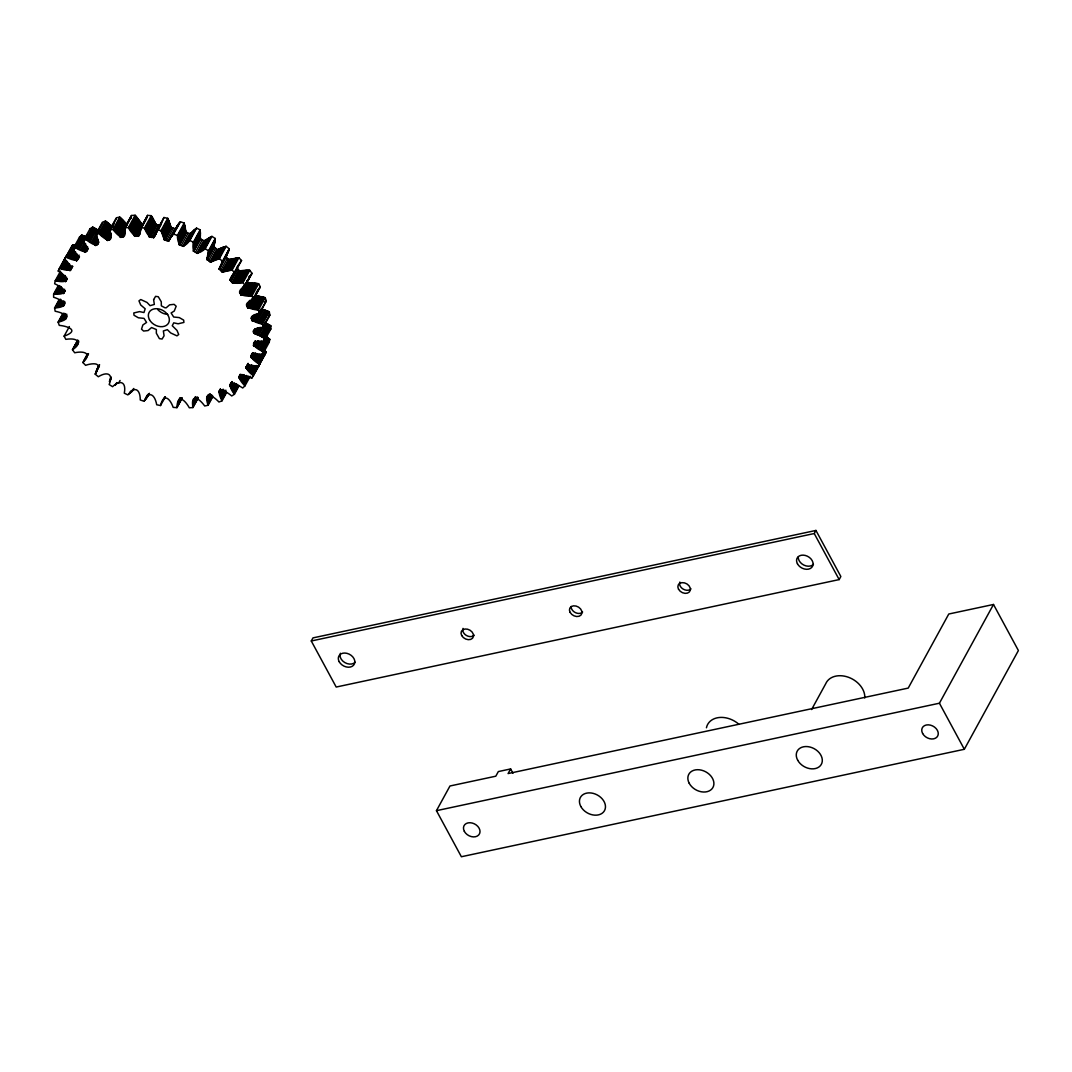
<?xml version="1.0" encoding="UTF-8"?>
<svg xmlns="http://www.w3.org/2000/svg" width="1072" height="1072" viewBox="0 0 1072 1072"><rect width="100%" height="100%" fill="white"/><g stroke="black" fill="none" stroke-linecap="round" stroke-linejoin="round"><path stroke-width="1.5" d="M99.428 364.802L95.261 374.222L98.329 376.741C107.173 371.207 113.739 373.672 109.156 384.526L112.547 386.67C120.6 379.166 126.469 382.329 124.285 393.183L127.903 394.911C134.804 385.505 140.311 389.484 140.258 399.977L144.023 401.263C149.075 389.833 154.958 394.898 156.7 404.747L160.505 405.538C163.601 392.794 169.872 398.101 173.182 407.373L176.947 407.655C177.295 393.759 184.558 399.293 189.315 407.789L192.947 407.561C190.508 393.089 198.843 397.873 204.698 405.98L208.102 405.256L212.604 397.029M58.129 285.835L53.627 294.063L53.613 297.225C64.427 300.696 69.921 307.048 54.578 307.972L55.168 311.228C65.566 313.238 72.936 318.853 58.102 322.123L59.282 325.379C66.665 325.995 80.641 330.256 64.119 336.152L65.834 339.342C79.288 337.265 82.062 343.777 72.454 349.74L74.692 352.768C84.206 350.691 92.54 353.304 82.919 362.537L85.613 365.338C89.244 363.89 101.518 361.519 97.177 368.915M208.102 405.256C203.224 391.039 211.693 394.389 218.956 402.013L222.038 400.794C214.882 387.327 223.07 388.774 231.726 395.957L234.433 394.282C225.281 382.047 232.57 381.243 242.714 387.984L244.952 385.88C234.527 375.307 239.9 372.332 251.625 378.269L253.367 375.803C242.232 367.093 245.032 362.282 258.258 367.066L259.437 364.306C248.114 357.458 248.007 351.415 262.439 354.658L263.042 351.643C251.88 346.578 248.878 340.025 264.074 341.325L264.074 338.162L270.841 325.821L265.441 322.913L258.674 335.255C247.324 331.838 256.074 327.536 263.109 327.416L269.876 315.074L269.286 311.818L261.166 308.857M264.074 341.325L270.827 328.983L270.841 325.821M263.109 327.416L262.519 324.159C252.134 322.149 244.764 316.535 259.585 313.265L258.419 310.009C248.396 309.339 239.94 304.783 253.582 299.235L251.853 296.046C242.071 296.676 233.535 293.353 245.233 285.648L243.009 282.619C233.495 284.696 225.16 282.083 234.768 272.851L232.088 270.05L222.36 272.06L219.117 269.085L228.175 252.121L229.194 248.811L227.666 247.552L226.112 246.305L219.358 258.66L210.661 262.064L206.842 259.317L213.931 245.836L215.298 238.52L211.894 236.376L205.141 248.717C197.087 256.221 191.231 253.059 193.402 242.205L200.169 229.864L196.538 228.122C189.637 237.542 184.143 233.562 184.196 223.07L180.431 221.783L178.957 223.365L168.532 241.133L164.405 239.94L161.001 230.641L157.182 229.85C154.261 242.714 147.882 237.18 144.506 228.028L140.74 227.733C140.499 241.749 132.955 236.188 128.372 227.599L124.754 227.827C127.032 242.218 118.885 237.542 112.989 229.408L109.585 230.132C114.463 244.336 105.967 241.012 98.731 233.374L95.649 234.594C102.966 248.114 94.564 246.707 85.961 239.431L83.254 241.106C92.272 253.273 85.13 253.903 74.986 247.404L72.735 249.508C83.16 260.081 77.787 263.055 66.062 257.119L64.333 259.585C75.455 268.295 72.655 273.105 59.442 268.322L58.25 271.082C69.586 277.929 69.693 283.973 55.248 280.73L54.645 283.745C65.848 288.824 68.715 295.202 53.627 294.063M211.894 236.376C203.841 243.88 197.985 240.718 200.169 229.864M206.842 259.317L208.531 250.861L215.298 238.52M131.173 218.34L131.307 216.946L125.29 227.921M236.631 267.558L239.391 270.841L249.763 270.278L252 273.306L245.233 285.648M135.206 236.309L141.96 223.954L135.139 215.258L131.508 215.485L120.077 236.805M264.797 335.804L269.809 339.301L269.193 342.303L262.439 354.658M160.827 224.812L163.949 217.509L167.755 218.299L171.064 227.478L175.406 228.765M228.175 252.121L219.117 268.951L222.44 261.166L219.358 258.66M213.676 246.439L217.415 249.722L226.112 246.305M146.623 218.058L147.507 215.378L151.273 215.673L156.123 224.638L160.385 225.401M264.194 350.048L266.204 351.964L265.628 353.345L253.367 375.803M227.277 254.118C222.936 261.528 235.197 259.156 238.842 257.709L241.535 260.509L237.408 266.526M59.442 268.322L71.945 245.997L72.829 244.778L75.522 245.461L68.755 257.816M58.25 271.082L66.196 255.98L67.08 256.074M66.062 257.119L72.829 244.778M60.327 268.415L64.829 260.188M67.134 256.168L71.636 247.927M66.96 257.334L73.713 244.992M61.251 268.536L65.754 260.308M55.248 280.73L60.514 271.136M67.884 257.575L74.651 245.233M62.122 268.657L66.625 260.429M72.735 249.508L79.489 237.153L81.74 235.063L85.961 236.791L79.207 249.133M56.106 280.717L60.622 272.489M62.967 268.791L66.719 261.93M73.914 248.865L77.666 242.017M74.986 247.404L81.74 235.063M57.017 280.703L61.519 272.476M63.771 268.938L67.523 262.077M69.6 258.057L74.852 248.449M57.861 280.717L61.627 273.856M75.857 247.739L82.611 235.398M70.39 258.298L74.156 251.438M58.692 280.73L62.444 273.883M76.769 248.088L83.522 235.746M65.245 269.233L68.246 263.752M59.469 280.77L62.484 275.29M71.851 258.794L75.603 251.933M77.613 248.436L84.38 236.095M66.558 269.554L69.559 264.06M78.43 248.784L85.197 236.443M60.93 280.877L63.931 275.383M73.137 259.263L76.139 253.783M54.431 293.916L58.933 285.688M83.254 241.106L90.021 228.765L92.715 227.09L99.2 230.895M67.697 269.863L69.948 265.749M55.288 293.782L59.791 285.554M62.23 281.011L65.245 275.531M83.562 241.87L87.314 235.009M68.675 270.171L70.926 266.057M74.263 259.732L77.264 254.238M56.092 293.674L59.844 286.814M85.961 239.431L92.715 227.09M63.382 281.186L65.633 277.072M80.614 249.789L84.366 242.942M56.883 293.581L60.635 286.733M69.492 270.439L71.744 266.325M75.201 260.148L77.465 256.034M69.76 270.506L72.012 266.392M69.975 270.546L72.226 266.432M86.792 239.86L93.559 227.519M57.633 293.514L61.385 286.653M64.36 281.36L66.625 277.246M70.162 270.559L72.561 266.419M70.471 270.425L72.722 266.312M75.991 260.523L78.993 255.029M76.246 260.617L78.497 256.503M81.847 250.433L85.599 243.572M76.474 260.684L78.725 256.57M65.191 281.521L66.692 278.774M76.661 260.724L78.913 256.61M87.663 240.329L94.43 227.974M59.04 293.42L62.042 287.939M65.459 281.561L66.96 278.814M76.809 260.724L79.341 256.422M65.673 281.561L67.348 278.8M77.988 259.491L79.489 256.744M82.906 251.009L85.907 245.528M88.48 240.771L95.234 228.43M60.3 293.38L62.551 289.266M83.79 251.545L86.055 247.431M89.244 241.213L96.011 228.872M61.412 293.393L63.663 289.279M89.968 241.642L96.735 229.301M84.527 252L87.542 246.52M62.377 293.433L64.642 289.319M84.782 252.134L87.033 248.021M54.578 307.972L59.081 299.745M84.996 252.228L87.435 248.181M85.331 252.322L87.582 248.208M55.315 307.718L59.831 299.477M85.653 252.175L87.904 248.061M63.194 293.5L64.695 290.753M91.294 242.473L98.048 230.132M63.449 293.487L64.95 290.753M95.649 234.594L102.403 222.252L105.498 221.033L113.016 227.063M56.106 307.463L60.608 299.222M63.663 293.473L65.164 290.726M86.778 251.304L88.279 248.557M96.574 233.991L102.577 223.016M56.856 307.235L60.608 300.374M96.011 236.162L98.262 232.048M57.58 307.034L61.345 300.173M92.433 243.237L98.45 232.276M58.277 306.86L61.292 301.366M98.731 233.374L105.498 221.033M93.411 243.947L97.177 237.086M59.59 306.565L62.605 301.071M99.508 233.897L106.275 221.556M94.229 244.577L97.244 239.083M60.782 306.351L63.784 300.87M100.326 234.46L107.079 222.118M94.899 245.113L97.9 239.619M95.127 245.274L98.128 239.78M61.854 306.203L64.106 302.09M95.341 245.394L98.343 239.9M101.063 234.996L107.83 222.654M95.676 245.515L97.927 241.401M62.779 306.123L65.03 302.009M95.89 245.501L98.276 241.321M101.773 235.532L108.54 223.177M63.556 306.069L65.057 303.322M97.338 244.751L98.838 242.017M102.443 236.041L109.197 223.686M103.636 237.006L110.389 224.651M58.102 322.123L62.618 313.895M58.759 321.747L63.261 313.52M104.667 237.89L111.421 225.549M59.456 321.386L63.958 313.145M109.585 230.132L116.352 217.79L119.756 217.067L127.005 224.664L120.252 237.006M60.126 321.051L63.878 314.19M110.376 229.502L116.379 218.541M105.538 238.694L112.305 226.353M60.782 320.742L64.534 313.882M112.681 226.179L114.181 223.432M61.412 320.461L65.164 313.6M106.262 239.404L110.014 232.544M62.605 319.979L65.606 314.498M106.852 240.007L110.604 233.147M107.053 240.182L110.805 233.321M63.69 319.603L66.692 314.109M107.24 240.329L110.992 233.468M112.989 229.408L119.756 217.067M107.414 240.436L111.166 233.575M107.562 240.49L111.314 233.642M64.668 319.309L66.92 315.195M107.937 240.463L110.939 234.969M113.686 230.011L120.453 217.67M65.526 319.081L67.027 316.347M109.411 240.007L110.912 237.26M114.409 230.654L121.176 218.313M115.079 231.257L121.833 218.916M115.709 231.86L122.463 219.519M116.299 232.436L123.052 220.095M117.344 233.522L124.097 221.167M118.228 234.5L124.995 222.159M118.979 235.384L125.732 223.043M64.119 336.152L69.372 326.558M119.582 236.162L126.349 223.807M124.754 227.827L131.508 215.485M120.412 237.167L124.915 228.939M120.573 237.287L125.076 229.06M120.707 237.368L125.223 229.14M120.948 237.421L124.7 230.56M121.096 237.394L124.861 230.534M122.704 237.167L124.955 233.053M128.372 227.599L135.139 215.258M128.975 228.269L135.742 215.928M129.605 228.979L136.358 216.638M130.168 229.649L136.921 217.308M130.704 230.306L137.457 217.964M131.199 230.936L137.953 218.594M132.07 232.101L138.824 219.76M132.794 233.16L139.561 220.819M133.397 234.111L140.151 221.757M133.879 234.915L140.633 222.574M134.255 235.612L141.008 223.257M134.402 235.827L141.156 223.472M134.536 236.001L141.29 223.646M72.454 349.74L77.707 340.146M134.67 236.135L141.437 223.793M72.883 349.191L77.867 340.387M134.804 236.229L141.558 223.887M73.821 348.092L77.573 341.231M135.032 236.309L141.799 223.954M74.276 347.596L78.028 340.735M75.589 346.323L78.591 340.829M140.499 228.39L147.507 215.378M76.393 345.626L78.645 341.512M140.258 229.086L147.011 216.745M77.144 345.05L78.645 342.316M139.869 230.4L146.81 217.415M136.894 236.309L146.475 218.675M139.467 232.182L140.968 229.435M138.583 236.336L140.097 233.589M144.506 228.028L151.273 215.673M145.001 228.738L151.768 216.397M145.511 229.502L152.264 217.16M145.966 230.212L152.72 217.871M146.395 230.909L153.149 218.567M146.784 231.565L153.537 219.224M147.454 232.798L154.207 220.457M148.003 233.91L154.757 221.569M148.445 234.889L155.199 222.534M148.78 235.719L155.534 223.378M149.035 236.43L155.802 224.075M149.142 236.644L155.909 224.303M149.263 236.832L156.016 224.49M149.49 237.086L156.123 224.638M149.718 237.193L156.472 224.852M149.879 237.22L156.633 224.865M83.562 361.251L87.663 353.787M82.919 362.537L87.73 353.68M85.881 357.767L88.145 353.653M151.621 237.448L158.375 225.107M86.484 357.083L87.984 354.336M87.033 356.507L88.534 353.773M155.038 233.897L163.949 217.509M154.676 234.862L161.43 222.52M153.35 237.716L161.162 223.391M153.631 237.743L160.492 225.361M153.832 237.622L156.257 233.227M158.334 229.395L160.586 225.281M161.001 230.641L167.755 218.299M161.376 231.391L168.13 219.05M161.751 232.182L168.505 219.84M162.073 232.932L168.84 220.577M162.381 233.642L169.148 221.301M162.663 234.326L169.416 221.984M163.118 235.585L169.872 223.244M163.48 236.711L170.234 224.37M163.748 237.703L170.502 225.348M163.936 238.547L170.689 226.192M164.07 239.244L170.823 226.902M164.137 239.471L170.89 227.13M170.971 227.318L164.405 239.94L171.158 227.599M164.619 240.061L171.373 227.72M164.78 240.115L171.533 227.773M166.522 240.57L173.275 228.229M96.266 370.925L99.535 364.735M95.837 372.158L99.053 366.034M95.435 373.538L99.388 365.967M95.261 374.222L96.761 371.488M168.25 241.066L175.017 228.725M168.532 241.133L177.456 225.334M168.76 241.039L178.528 223.887M171.386 236.724L179.426 222.842M172.203 235.706L179.922 222.293M173.168 234.647L180.431 221.783M196.538 228.122L189.784 240.476C182.977 250.004 177.376 245.877 177.429 235.411L184.196 223.07M177.671 236.175L184.438 223.834M177.912 236.979L184.665 224.638M178.113 237.729L184.866 225.388M178.287 238.453L185.054 226.112M178.448 239.136L185.201 226.795M178.676 240.396L185.443 228.055M178.836 241.508L185.59 229.167M178.93 242.486L185.684 230.145M178.957 243.304L185.724 230.962M178.97 244.001L185.724 231.646M179.037 244.416L185.751 231.874M179.171 244.697L185.858 232.222M179.372 244.858L186.126 232.503M179.533 244.912L186.3 232.57M181.235 245.595L187.989 233.254M109.719 379.836L111.233 377.089M182.923 246.305L189.677 233.964M109.505 381.002L111.006 378.255M183.191 246.399L190.079 234.044M109.398 381.632L110.912 378.898M183.446 246.359L190.481 233.817M183.875 245.997L191.004 233.133M184.732 244.858L192.102 231.833M186.072 243.424L192.826 231.083M186.957 242.62L193.71 230.279M187.453 242.205L194.206 229.85M187.989 241.763L194.742 229.421M188.551 241.334L195.318 228.993M189.181 240.892L195.935 228.537M115.28 385.357L116.781 382.61M193.509 242.969L200.276 230.627M193.603 243.759L200.357 231.418M193.67 244.496L200.437 232.155M193.724 245.207L200.477 232.865M118.563 383.213L120.064 380.466M193.751 245.877L200.504 233.535M193.751 247.109L200.518 234.768M193.71 248.195L200.464 235.84M193.617 249.119L200.37 236.778M193.496 249.91L200.25 237.569M193.349 250.781L200.129 238.212M193.402 251.129L200.129 238.627M193.456 251.263L200.209 238.909M193.63 251.424L200.544 239.163M195.399 252.389L202.152 240.048M196.993 253.3L203.76 240.945M204.015 241.079L197.261 253.434L204.283 241.066M197.677 253.354L204.605 240.919M198.025 253.139L205.275 240.356M199.124 252.175L205.891 239.833M199.874 251.612L206.641 239.27M200.772 250.995L207.539 238.654M201.831 250.352L208.584 238.011M202.42 250.031L209.174 237.689M203.05 249.696L209.804 237.354M203.72 249.361L210.474 237.019M204.444 249.026L211.197 236.684M129.136 394.054L130.637 391.307M130.248 393.183L131.749 390.449M131.615 391.963L133.116 389.23M208.504 251.598L215.258 239.257M132.352 391.213L133.853 388.466M208.45 252.362L215.204 240.021M208.37 253.072L215.137 240.731M208.29 253.756L215.043 241.414M208.196 254.386L214.949 242.044M207.968 255.551L214.722 243.21M207.713 256.57L214.467 244.228M207.177 258.178L214.199 245.099M206.883 259.451L213.636 247.109M207.017 259.638L213.784 247.297M207.164 259.746L213.931 247.391M208.651 260.804L215.418 248.449M210.139 261.876L216.892 249.535M210.38 262.037L217.134 249.696M210.501 262.064L217.415 249.722M210.822 262.037L217.589 249.682M211.01 261.97L217.978 249.521M211.8 261.514L218.567 249.173M212.537 261.112L219.291 248.771M213.408 260.67L220.162 248.329M214.44 260.215L221.207 247.873M215.646 259.759L222.4 247.418M216.316 259.531L223.07 247.176M217.026 259.29L223.78 246.949M217.777 259.076L224.53 246.734M218.581 258.848L225.334 246.506M146.274 397.149L147.775 394.402M144.519 400.754L146.77 396.627M145.028 400.204L148.03 394.71M145.913 399.159L148.928 393.679M146.985 397.712L149.49 393.303M222.266 261.849L229.194 248.811M222.065 262.573L228.818 250.232M221.636 263.873L228.617 250.888M219.358 269.394L225.991 256.932M220.698 270.6L227.452 258.258M222.011 271.832L228.765 259.491M228.993 259.679L222.226 272.02L229.261 259.732M222.681 272.074L229.448 259.732M222.896 272.033L229.649 259.692M223.123 271.98L229.877 259.638M223.793 271.725L230.547 259.37M224.611 271.43L231.364 259.089M225.589 271.149L232.356 258.794M226.741 270.854L233.508 258.513M228.068 270.586L234.822 258.231M228.792 270.452L235.545 258.111M229.569 270.332L236.322 257.99M230.373 270.224L237.14 257.883M231.244 270.131L238.011 257.789M232.088 270.05L238.842 257.709M163.292 399.642L164.793 396.908M163.024 400.526L164.525 397.779M160.505 405.538L165.396 396.72M229.89 279.779L232.892 274.298M229.957 280.114L233.709 273.253M230.065 280.234L233.817 273.373M234.205 272.824L237.957 265.963M231.807 277.621L238.56 265.28M232.45 276.804L241.535 260.509M231.204 281.574L237.971 269.219M232.329 282.914L239.083 270.573M232.517 283.115L239.27 270.774L232.637 283.182M232.785 283.222L239.552 270.881M232.972 283.236L239.954 270.894M233.441 283.209L240.195 270.868M234.178 283.062L240.932 270.707M235.076 282.901L241.83 270.559M236.135 282.753L242.902 270.412M237.368 282.646L244.135 270.291M238.775 282.566L245.542 270.224M239.552 282.539L246.305 270.198M240.369 282.539L247.123 270.198M241.213 282.552L247.98 270.198M242.138 282.579L248.892 270.224M178.515 400.419L180.029 397.672M243.009 282.619L249.763 270.278M178.488 401.223L179.989 398.489M178.381 402.161L180.645 398.047M178.22 403.206L181.235 397.725M177.979 404.372L180.98 398.878M177.644 405.631L181.583 398.127M177.429 406.301L181.945 398.074M176.947 407.655L182.2 398.06M242.111 289.065L243.612 286.331M239.94 293.42L244.443 285.192M242.969 288.261L252 273.306M243.88 287.296L249.883 276.335M244.336 286.773L251.558 273.856M240.838 294.854L247.592 282.512L246.694 281.078M247.592 282.512L240.986 295.081L247.86 282.807L258.62 283.705L260.335 286.894L253.582 299.235M241.254 295.215L248.007 282.861M241.441 295.256L248.195 282.901M241.669 295.282L248.423 282.928M241.924 295.282L248.677 282.941M242.714 295.242L249.468 282.901M243.652 295.215L250.419 282.874M244.778 295.229L251.531 282.887M246.064 295.296L252.831 282.954M247.525 295.416L254.292 283.075M248.315 295.497L255.082 283.155M249.16 295.604L255.913 283.263M250.031 295.738L256.798 283.397M193.188 400.74L195.439 396.627M250.969 295.885L257.722 283.544M193.268 401.719L195.533 397.605M193.322 402.817L196.323 397.337M251.853 296.046L258.62 283.705M246.667 305.882L249.682 300.388M193.308 404.037L197.06 397.189M193.268 404.693L197.034 397.846M193.228 405.39L197.73 397.163M193.148 406.1L197.65 397.873M247.324 307.356L251.826 299.128M193.054 406.851L197.556 398.623M247.552 307.677L251.947 299.356M192.947 407.561L198.199 397.967M247.686 307.758L252.952 298.15M247.873 307.811L254.118 296.502M256.369 292.388L260.335 286.894M248.101 307.878L258.446 289.199M248.356 307.919L255.123 295.577L265.173 297.668L266.338 300.924L259.585 313.265M253.032 299.704L259.786 287.35M249.173 307.986L255.94 295.644M250.151 308.093L256.918 295.751M251.304 308.267L258.057 295.912M252.617 308.495L259.37 296.153M254.091 308.816L260.844 296.475M254.881 309.004L261.648 296.663M206.789 397.377L208.29 394.63M207.043 398.221L209.308 394.107M255.726 309.218L262.493 296.877M251.25 318.625L252.751 315.878M207.311 399.213L210.313 393.719M256.597 309.46L263.364 297.118M207.566 400.325L210.568 394.844M251.639 320.113L254.64 314.632M251.799 320.448L254.721 314.86M257.535 309.741L264.288 297.386M251.933 320.541L254.935 315.047M207.78 401.585L211.532 394.737M252.108 320.622L255.123 315.141M252.335 320.716L255.337 315.222M207.874 402.268L211.626 395.407M252.59 320.783L255.605 315.302M258.419 310.009L265.173 297.668M207.955 402.978L211.707 396.131M208.022 403.729L212.524 395.501M253.421 320.97L257.173 314.109M208.075 404.506L212.578 396.278M254.399 321.198L260.416 310.237M258.928 313.64L266.338 300.924M255.551 321.52L262.305 309.178M256.851 321.922L263.605 309.58M218.795 391.776L220.296 389.029M218.849 391.977L220.35 389.23M218.943 392.191L220.443 389.458M219.318 392.888L220.819 390.141M258.312 322.431L265.065 310.089M253.541 331.342L255.042 328.595M219.72 393.719L221.971 389.605M253.662 332.816L255.913 328.689M259.089 322.726L265.843 310.384M253.769 333.151L255.953 328.93M220.162 394.684L223.164 389.203M253.89 333.258L256.141 329.144M254.051 333.365L256.302 329.251M254.265 333.472L257.267 327.992M259.92 323.047L266.673 310.706M254.52 333.58L257.521 328.099M220.604 395.809L223.606 390.329M260.764 323.396L267.531 311.054M255.337 333.861L258.339 328.38M221.046 397.069L224.798 390.208M261.675 323.784L268.429 311.443M221.261 397.752L225.026 390.891M256.302 334.223L260.054 327.375M221.475 398.476L225.978 390.248M262.519 324.159L269.286 311.818M221.676 399.226L225.428 392.365M229.649 385.478L231.096 382.57M257.414 334.692L261.166 327.831M221.877 400.03L226.38 391.803M229.743 385.665L231.994 381.552M229.877 385.88L232.128 381.766M222.038 400.794L226.554 392.566M253.515 343.723L255.015 340.976M230.346 386.536L232.611 382.423M262.372 327.67L269.876 315.074M253.34 345.372L255.605 341.017M253.501 345.586L255.659 341.352M230.895 387.34L233.147 383.227M253.649 345.72L255.9 341.606M253.85 345.854L256.101 341.74M254.091 345.988L256.342 341.874M258.674 335.255L260.081 335.938L266.834 323.583M231.498 388.278L234.5 382.784M254.868 346.363L257.87 340.883M260.081 335.938L260.831 336.313L267.585 323.972M232.128 389.364L235.13 383.883M238.681 377.344L240.289 374.195M238.761 377.505L240.262 374.758M238.895 377.692L240.396 374.945M251.143 355.462L252.644 352.728M255.793 346.846L258.794 341.365M239.056 377.893L240.557 375.146M250.714 356.788L252.965 352.675M260.831 336.313L261.608 336.742L268.375 324.387M250.701 357.11L252.925 352.889M250.915 357.378L253.046 353.117M232.785 390.597L236.537 383.736M239.632 378.496L241.883 374.383M251.089 357.525L253.34 353.412M245.743 367.776L248.074 363.354M256.851 347.435L259.853 341.955M264.074 338.162L262.426 337.184L269.179 324.843M233.12 391.267L236.872 384.419M245.81 367.91L248.061 363.797M251.317 357.7L253.568 353.586M245.917 368.058L248.168 363.944M246.064 368.232L248.315 364.118M233.455 391.99L237.22 385.129M240.302 379.247L242.553 375.133M246.265 368.42L248.516 364.306M252.041 358.169L255.042 352.675M263.27 337.68L270.037 325.339M233.79 392.727L237.542 385.866M258.044 348.145L261.796 341.285M246.922 368.969L249.173 364.855M241.039 380.131L244.041 374.637M252.898 358.745L255.9 353.264M234.125 393.518L238.641 385.29M247.699 369.639L249.95 365.512M234.433 394.282L238.935 386.054M259.357 348.99L267.022 334.611M268.523 331.864L270.827 328.983M241.843 381.15L244.858 375.669M253.876 359.455L256.878 353.961M248.57 370.443L251.572 364.949M260.054 349.459L266.807 337.104M242.701 382.329L246.466 375.468M254.962 360.286L257.977 354.805M260.777 349.954L267.531 337.613M243.143 382.972L246.908 376.111M249.521 371.381L252.523 365.9M261.528 350.49L268.281 338.149M243.599 383.669L247.364 376.808M256.154 361.264L259.906 354.403M250.553 372.466L254.319 365.619M244.054 384.379L248.57 376.151M262.305 351.08L269.059 338.739M256.784 361.8L260.536 354.953M245.716 382.49L247.967 378.376M244.523 385.143L249.039 376.915M251.103 373.069L254.855 366.209M263.042 351.643L269.809 339.301M257.427 362.39L262.694 352.782M244.952 385.88L250.218 376.285M251.665 373.713L256.168 365.485M258.097 363.006L264.851 350.651M252.228 374.383L256.731 366.155M258.794 363.663L265.548 351.321M252.818 375.106L258.071 365.512M251.625 378.269L260.121 363.462M259.437 364.306L266.204 351.964M311.282 640.989L312.97 637.894L815.939 530.439L840.85 576.508L839.162 579.59L336.193 687.045L311.282 640.989L814.251 533.534L815.939 530.439M510.634 768.946L508.088 773.569L908.225 688.09L948.774 614.015L993.489 604.474L1018.4 650.53L964.331 749.288L461.375 856.742L436.451 810.673L449.972 785.99L495.8 776.195L498.333 771.572L510.634 768.946L512.965 773.26M811.598 709.543L825.721 683.748A21.159 15.799 28.7 0 1 848.475 677.276A21.159 15.799 28.7 0 1 864.782 697.966M436.451 810.673L939.42 703.219L993.489 604.474M248.865 276.723L249.722 275.906M265.695 301.299L264.328 301.996M268.348 315.583L269.126 315.329M268.335 342.33L269.193 342.303M264.127 354.631L265.012 354.725M257.494 365.713L258.379 365.927M173.664 234.125L177.429 235.411M189.784 240.476L193.402 242.205M261.608 336.742L262.426 337.184M205.141 248.717L208.531 250.861M79.489 237.153L79.918 237.89M939.42 703.219L964.331 749.288M814.251 533.534L839.162 579.59M90.664 230.319L90.021 228.765M167.768 314.364A11.109 8.295 28.7 0 1 157.772 309.567M813.447 564.328A8.723 6.512 28.7 0 1 803.946 565.132A8.723 6.512 28.7 0 1 798.265 557.051M355.18 662.228A8.723 6.512 28.7 0 1 344.688 662.496A8.723 6.512 28.7 0 1 340.4 653.263M474.213 635.187A6.606 4.931 28.7 0 1 466.266 635.388A6.606 4.931 28.7 0 1 463.024 628.393M582.632 612.018A6.606 4.931 28.7 0 1 575.436 612.635A6.606 4.931 28.7 0 1 571.135 606.497M691.051 588.863A6.606 4.931 28.7 0 1 683.092 589.064A6.606 4.931 28.7 0 1 679.849 582.069M706.435 727.781A21.159 15.799 28.7 0 1 738.916 724.31M153.618 299.611L154.341 304.435L150.093 305.667L146.998 302.425L140.74 299.53L138.971 300.87L140.7 304.971L145.176 308.79L143.97 312.542L139.561 311.604L133.799 312.957L134 315.248L138.395 317.794L144.023 318.371L146.569 322.431L142.857 324.977L141.517 329.158L143.581 331.047L148.083 330.551L151.554 327.55L156.365 329.546L156.338 333.204L159.406 338.645L162.1 339.033L164.07 335.777L163.359 330.953L167.366 329.667L170.703 332.963L176.947 335.858L178.716 334.518L177.001 330.417L172.27 325.741L173.718 322.846L178.126 323.784L183.902 322.431L183.687 320.139L179.292 317.593L173.677 317.017L171.118 312.957L174.254 311.041L176.17 306.23L174.106 304.341L169.604 304.837L166.133 307.838L164.927 307.744L161.336 305.842L161.282 301.795L158.294 296.743L155.587 296.354L153.618 299.611M149.464 319.697A11.109 8.295 28.7 0 0 167.661 324.307A11.109 8.295 28.7 0 0 159.42 309.071A11.109 8.295 28.7 0 0 149.464 319.697M339.194 661.705A8.723 6.512 28.7 0 0 353.492 665.323A8.723 6.512 28.7 0 0 347.02 653.357A8.723 6.512 28.7 0 0 339.194 661.705M797.447 563.792A8.723 6.512 28.7 0 0 811.745 567.423A8.723 6.512 28.7 0 0 805.273 555.443A8.723 6.512 28.7 0 0 797.447 563.792M461.697 635.522A6.606 4.931 28.7 0 0 472.524 638.269A6.606 4.931 28.7 0 0 467.62 629.21A6.606 4.931 28.7 0 0 461.697 635.522M570.116 612.367A6.606 4.931 28.7 0 0 580.944 615.114A6.606 4.931 28.7 0 0 576.039 606.042A6.606 4.931 28.7 0 0 570.116 612.367M678.522 589.198A6.606 4.931 28.7 0 0 689.363 591.945A6.606 4.931 28.7 0 0 684.459 582.873A6.606 4.931 28.7 0 0 678.522 589.198M580.836 806.506A13.748 10.264 28.7 0 0 603.362 812.214A13.748 10.264 28.7 0 0 593.164 793.36A13.748 10.264 28.7 0 0 580.836 806.506M689.256 783.351A13.748 10.264 28.7 0 0 711.781 789.059A13.748 10.264 28.7 0 0 701.584 770.192A13.748 10.264 28.7 0 0 689.256 783.351M797.662 760.182A13.748 10.264 28.7 0 0 820.201 765.89A13.748 10.264 28.7 0 0 810.003 747.037A13.748 10.264 28.7 0 0 797.662 760.182M464.364 831.39A8.723 6.512 28.7 0 0 478.675 835.008A8.723 6.512 28.7 0 0 472.203 823.041A8.723 6.512 28.7 0 0 464.364 831.39M922.63 733.489A8.723 6.512 28.7 0 0 936.928 737.107A8.723 6.512 28.7 0 0 930.456 725.141A8.723 6.512 28.7 0 0 922.63 733.489"/></g></svg>
